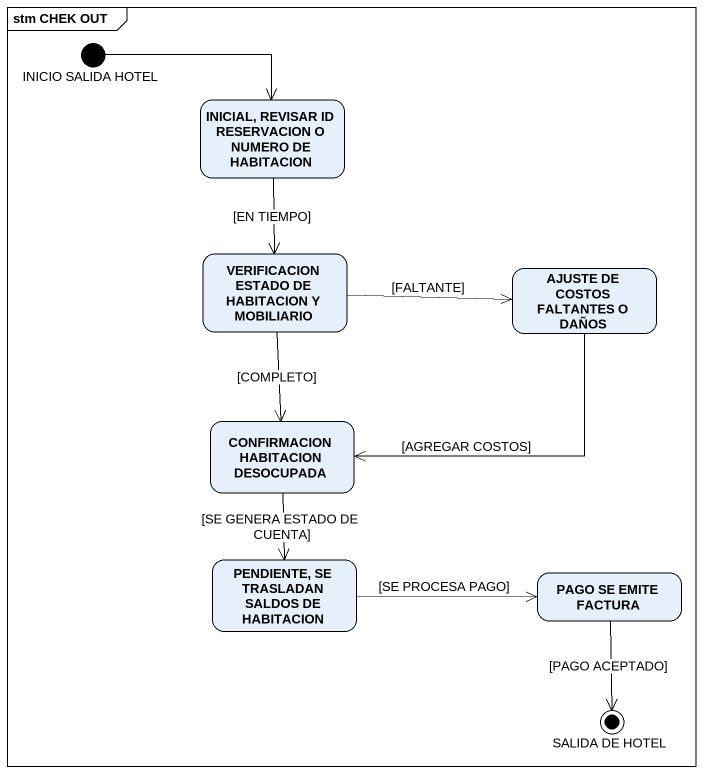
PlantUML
@startuml
mainframe stm CHEK OUT
hide empty description
state "INICIO SALIDA HOTEL" as INICIO_SALIDA_HOTEL <<start>>
state "INICIAL, REVISAR ID RESERVACION O NUMERO DE HABITACION" as INICIAL_REVISAR_ID
state "VERIFICACION ESTADO DE HABITACION Y MOBILIARIO" as VERIFICACION_ESTADO_DE
state "AJUSTE DE COSTOS FALTANTES O DAÑOS" as AJUSTE_DE_COSTOS_FALTANTES
state "CONFIRMACION HABITACION DESOCUPADA" as CONFIRMACION_HABITACION
state "PENDIENTE, SE TRASLADAN SALDOS DE HABITACION" as PENDIENTE_SE_TRASLADAN
state "PAGO SE EMITE FACTURA" as PAGO_SE_EMITE_FACTURA
state "SALIDA DE HOTEL" as SALIDA_DE_HOTEL <<end>>
INICIO_SALIDA_HOTEL -right-> INICIAL_REVISAR_ID
INICIAL_REVISAR_ID --> VERIFICACION_ESTADO_DE : [EN TIEMPO]
VERIFICACION_ESTADO_DE -right-> AJUSTE_DE_COSTOS_FALTANTES : [FALTANTE]
VERIFICACION_ESTADO_DE --> CONFIRMACION_HABITACION : [COMPLETO]
AJUSTE_DE_COSTOS_FALTANTES -left-> CONFIRMACION_HABITACION : [AGREGAR COSTOS]
CONFIRMACION_HABITACION --> PENDIENTE_SE_TRASLADAN : [SE GENERA ESTADO DE CUENTA]
PENDIENTE_SE_TRASLADAN -right-> PAGO_SE_EMITE_FACTURA : [SE PROCESA PAGO]
PAGO_SE_EMITE_FACTURA --> SALIDA_DE_HOTEL : [PAGO ACEPTADO]
@enduml
